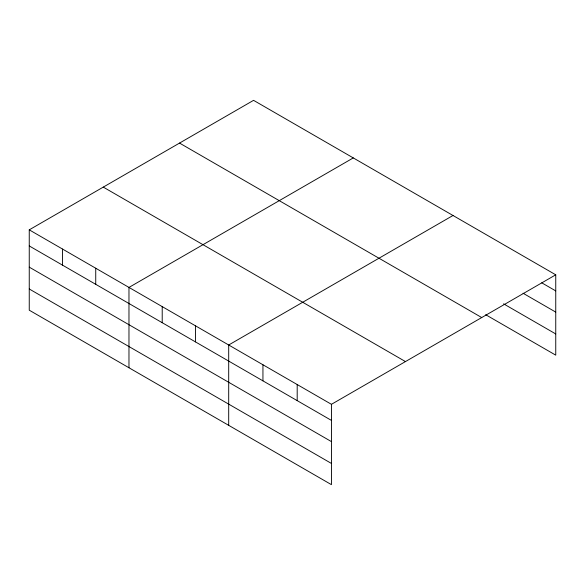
<?xml version="1.0" encoding="UTF-8"?>
<svg xmlns="http://www.w3.org/2000/svg" width="585" height="585" viewBox="0 0 585 585"><rect width="100%" height="100%" fill="white"/><g stroke="black" fill="none" stroke-linecap="round" stroke-linejoin="round"><path stroke-width="0.88" d="M29.25 229.846L331.439 404.315L331.439 484.658L29.25 310.189L29.25 229.846L253.561 100.342L555.75 274.811L555.75 355.154L485.696 314.708M353.281 157.921L128.971 287.425L128.971 367.76M453.002 215.492L228.698 344.996L228.698 425.339M331.439 404.315L555.75 274.811M541.739 282.811L555.75 290.899M523.056 293.231L555.75 312.105M503.597 303.842L555.75 333.947M179.536 143.084L481.726 317.553M103.274 187.112L405.464 361.581M29.25 245.934L331.439 420.403M29.25 267.14L331.439 441.609M29.25 288.983L331.439 463.452M297.195 384.542L297.195 400.63M262.943 364.769L262.943 380.857M195.456 325.808L195.456 341.896M162.213 306.613L162.213 322.701M95.735 268.23L95.735 284.317M62.493 249.042L62.493 265.129"/></g></svg>
